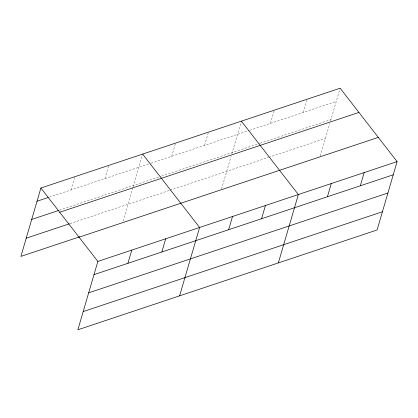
<?xml version="1.0" encoding="UTF-8"?>
<svg xmlns="http://www.w3.org/2000/svg" width="418" height="418" viewBox="0 0 418 418"><rect width="100%" height="100%" fill="white"/><g stroke="black" fill="none" stroke-linecap="round" stroke-linejoin="round"><path stroke-width="0.31" stroke-dasharray="2.09 1.57" d="M70.945 189.929L74.806 176.72M104.861 178.617L108.722 165.408M122.996 221.253L132.903 187.379M133.086 186.757L142.637 154.096M171.688 156.322L175.55 143.113M204.606 145.344L208.467 132.135M221.571 188.915L231.102 156.316M231.833 153.814L241.385 121.152M270.441 123.383L274.302 110.174M303.358 112.4L307.22 99.191M320.319 155.977L329.854 123.378M330.586 120.875L340.137 88.214M49.361 197.129L150.355 163.438M150.966 163.234L249.107 130.5M249.713 130.296L336.271 101.422M59.455 210.186L160.878 176.354M161.489 176.15L259.63 143.416M260.242 143.212L330.951 119.626M70.005 223.593L169.415 190.436M170.027 190.232L268.168 157.492M268.774 157.288L325.465 138.379"/><path stroke-width="0.63" d="M40.891 188.032L97.859 261.417L77.863 329.786L377.109 229.968L397.1 161.599L340.137 88.214L40.891 188.032L20.9 256.401L79.477 236.865M127.908 263.314L131.774 250.105M161.823 252.002L165.685 238.793M179.609 295.85L199.6 227.476L142.637 154.096M228.656 229.707L232.518 216.498M261.569 218.724L265.435 205.52M278.357 262.906L298.353 194.537L241.385 121.152M327.404 196.768L331.265 183.559M360.321 185.785L364.182 172.577M37.03 201.241L48.127 197.536M31.705 219.445L58.839 210.395M59.69 212.25L358.931 112.432M26.224 238.197L69.388 223.802M79.059 237.199L378.3 137.381M97.859 261.417L397.1 161.599M93.998 274.626L393.239 174.808M88.673 292.83L387.914 193.011M83.187 311.582L382.428 211.764"/></g></svg>
